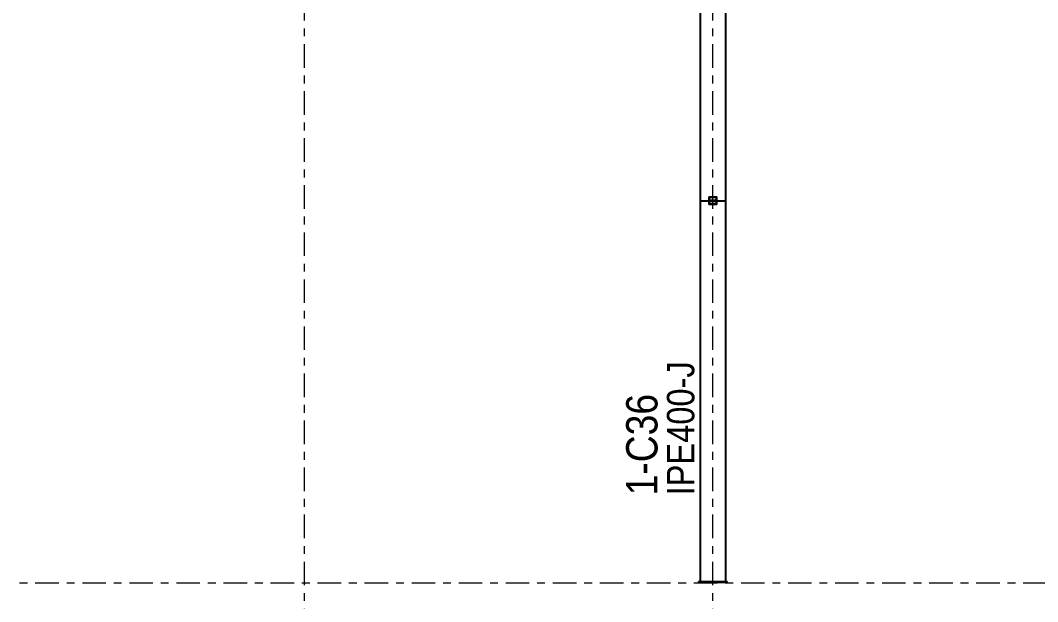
# Model space of a CAD drawing. Header units: millimetres. Extents: x -49 to 773, y -77 to 497.
# Drawn here: x 258.8 to 388.5, y 14.3 to 88.4 of the extents above; entities that cross this region are included whole.
import ezdxf

# ---------------------------------------------------------------- set-up
doc = ezdxf.new("R2010")
doc.units = ezdxf.units.MM
for name, pattern in [('XKITLINE00', [0]), ('XKITLINE02', [4, 2, -2]), ('XKITLINE03', [6, 3, -1, 1, -1])]:
    doc.linetypes.add(name, pattern=pattern)
for name, color, linetype, lineweight in [('Part', 2, 'Continuous', 0), ('PartMark', 7, 'Continuous', 0), ('S-grid', 1, 'Continuous', 0)]:
    doc.layers.add(name, color=color, linetype=linetype, lineweight=lineweight)
doc.styles.add('ARIAL', font='ARIAL.TTF')

# ---------------------------------------------------------------- blocks, each defined once
blk = doc.blocks.new('*A125')
at = {"layer": 'Part'}
h = blk.add_hatch(color=3, dxfattribs=at)
h.paths.add_polyline_path([(346.67, 65), (346.67, 65.83), (347.5, 65.83), (347.5, 65)], flags=17)
h.paths.add_polyline_path([(346.7, 65.8), (346.7, 65.03), (347.47, 65.03), (347.47, 65.8)])
blk = doc.blocks.new('*A447')
at = {"layer": 'S-grid', "color": 1, "linetype": 'XKITLINE03', "lineweight": 0}
blk.add_line((56.67, 16.67), (571.05, 16.67), dxfattribs=at)
blk = doc.blocks.new('*A733')
at = {"layer": 'S-grid', "color": 1, "linetype": 'XKITLINE03', "lineweight": 0}
blk.add_line((347.08, -1.63), (347.08, 140.21), dxfattribs=at)
at = {"layer": 'S-grid', "color": 3, "style": 'ARIAL', "width": 0.85}
blk.add_text('T', height=3, dxfattribs=at).set_placement((345.86, 141.21))
blk = doc.blocks.new('*A734')
at = {"layer": 'S-grid', "color": 1, "linetype": 'XKITLINE03', "lineweight": 0}
blk.add_line((295, -1.63), (295, 140.21), dxfattribs=at)
at = {"layer": 'S-grid', "color": 3, "style": 'ARIAL', "width": 0.85}
blk.add_text('V3', height=3, dxfattribs=at).set_placement((292.55, 141.21))
blk = doc.blocks.new('*A778')
at = {"layer": 'Part', "color": 2, "linetype": 'XKITLINE00', "lineweight": 0}
for p, q in [((345.42, 114.36), (348.75, 114.36)), ((345.52, 114.36), (345.52, 65.37)), ((348.64, 114.36), (348.64, 65.37)), ((345.42, 103.03), (345.42, 16.83)), ((348.75, 103.03), (348.75, 16.83)), ((345.52, 65.29), (345.52, 16.83)), ((348.64, 65.29), (348.64, 16.83))]:
    blk.add_line(p, q, dxfattribs=at)
at = {"layer": 'Part', "color": 7, "linetype": 'XKITLINE02', "lineweight": 0}
for p, q in [((345.42, 103.03), (345.42, 114.36)), ((348.75, 114.36), (348.75, 103.03)), ((345.52, 65.37), (345.52, 65.29)), ((348.64, 65.37), (348.64, 65.29)), ((348.75, 16.83), (345.42, 16.83))]:
    blk.add_line(p, q, dxfattribs=at)
blk = doc.blocks.new('*A874')
at = {"layer": 'Part', "color": 2, "linetype": 'XKITLINE00', "lineweight": 0}
for p, q in [((348.92, 16.83), (345.25, 16.83)), ((345.25, 16.67), (345.25, 16.83)), ((348.92, 16.67), (345.25, 16.67)), ((348.92, 16.83), (348.92, 16.67))]:
    blk.add_line(p, q, dxfattribs=at)
blk = doc.blocks.new('*A889')
at = {"layer": 'Part', "color": 2, "linetype": 'XKITLINE00', "lineweight": 0}
for p, q in [((346.67, 65.83), (346.67, 65)), ((346.67, 65.83), (347.5, 65.83)), ((347.5, 65), (346.67, 65)), ((346.7, 65.03), (346.7, 65.8)), ((346.7, 65.8), (347.47, 65.8)), ((347.47, 65.03), (346.7, 65.03)), ((347.47, 65.8), (347.47, 65.03)), ((347.5, 65.83), (347.5, 65))]:
    blk.add_line(p, q, dxfattribs=at)
blk = doc.blocks.new('*A890')
at = {"layer": 'Part', "color": 7, "linetype": 'XKITLINE02', "lineweight": 0}
for p, q in [((347.5, 65.83), (346.67, 65.83)), ((346.67, 65.83), (346.67, 65)), ((346.67, 65), (347.5, 65)), ((346.7, 65.03), (346.7, 65.8)), ((346.7, 65.8), (347.47, 65.8)), ((347.47, 65.03), (346.7, 65.03)), ((347.47, 65.8), (347.47, 65.03)), ((347.5, 65), (347.5, 65.83))]:
    blk.add_line(p, q, dxfattribs=at)
blk = doc.blocks.new('*A891')
at = {"layer": 'Part', "color": 2, "linetype": 'XKITLINE00', "lineweight": 0}
for p, q in [((346.58, 65.37), (345.52, 65.37)), ((345.52, 65.29), (345.52, 65.37)), ((346.58, 65.29), (345.52, 65.29)), ((348.64, 65.37), (347.58, 65.37)), ((348.64, 65.29), (347.58, 65.29)), ((348.64, 65.37), (348.64, 65.29))]:
    blk.add_line(p, q, dxfattribs=at)
at = {"layer": 'Part', "color": 7, "linetype": 'XKITLINE02', "lineweight": 0}
for p, q in [((345.65, 65.29), (345.65, 65.37)), ((347.58, 65.37), (346.58, 65.37)), ((347.58, 65.29), (346.58, 65.29)), ((348.52, 65.29), (348.52, 65.37))]:
    blk.add_line(p, q, dxfattribs=at)
blk = doc.blocks.new('*A892')
at = {"layer": 'Part', "color": 7, "linetype": 'XKITLINE02', "lineweight": 0}
for p, q in [((346.58, 65.37), (346.58, 65.46)), ((346.58, 65.46), (347.58, 65.46)), ((347.58, 65.37), (346.58, 65.37)), ((347.58, 65.46), (347.58, 65.37))]:
    blk.add_line(p, q, dxfattribs=at)
blk = doc.blocks.new('*A893')
at = {"layer": 'Part', "color": 2, "linetype": 'XKITLINE00', "lineweight": 0}
for p, q in [((347.58, 65.92), (346.58, 65.92)), ((346.58, 65.92), (346.58, 64.92)), ((346.58, 64.92), (347.58, 64.92)), ((347.58, 64.92), (347.58, 65.92))]:
    blk.add_line(p, q, dxfattribs=at)
blk = doc.blocks.new('*A894')
at = {"layer": 'Part', "color": 7, "linetype": 'XKITLINE02', "lineweight": 0}
for p, q in [((348.64, 65.37), (345.52, 65.37)), ((345.52, 65.29), (345.52, 65.37)), ((348.64, 65.29), (345.52, 65.29)), ((345.65, 65.37), (345.65, 65.29)), ((348.52, 65.29), (348.52, 65.37)), ((348.64, 65.37), (348.64, 65.29))]:
    blk.add_line(p, q, dxfattribs=at)
blk = doc.blocks.new('*A895')
at = {"layer": 'Part', "color": 7, "linetype": 'XKITLINE02', "lineweight": 0}
for p, q in [((346.58, 65.46), (346.58, 65.37)), ((347.58, 65.46), (346.58, 65.46)), ((346.58, 65.37), (347.58, 65.37)), ((347.58, 65.37), (347.58, 65.46))]:
    blk.add_line(p, q, dxfattribs=at)
blk = doc.blocks.new('*A896')
at = {"layer": 'Part', "color": 7, "linetype": 'XKITLINE02', "lineweight": 0}
for p, q in [((346.58, 65.92), (347.58, 65.92)), ((346.58, 64.92), (346.58, 65.92)), ((347.58, 64.92), (346.58, 64.92)), ((347.58, 65.92), (347.58, 64.92))]:
    blk.add_line(p, q, dxfattribs=at)
blk = doc.blocks.new('*A1982')
at = {"layer": 'PartMark', "color": 7, "style": 'ARIAL', "width": 0.85}
blk.add_text('IPE400-J', height=3.5, rotation=90.0002, dxfattribs=at).set_placement((344.72, 27.83))
at = {"layer": 'PartMark', "color": 3, "style": 'ARIAL', "width": 0.85}
blk.add_text('1-C36', height=4, rotation=90.0002, dxfattribs=at).set_placement((340.02, 27.83))

msp = doc.modelspace()

# ---------------------------------------------------------------- block references
at = {"lineweight": 0}
for name in ['*A734', '*A733', '*A778', '*A891', '*A894', '*A893', '*A896', '*A892', '*A895', '*A125', '*A889', '*A890', '*A1982', '*A447', '*A874']:
    msp.add_blockref(name, (0, 0), dxfattribs=at)

doc.saveas('drawing.dxf')
